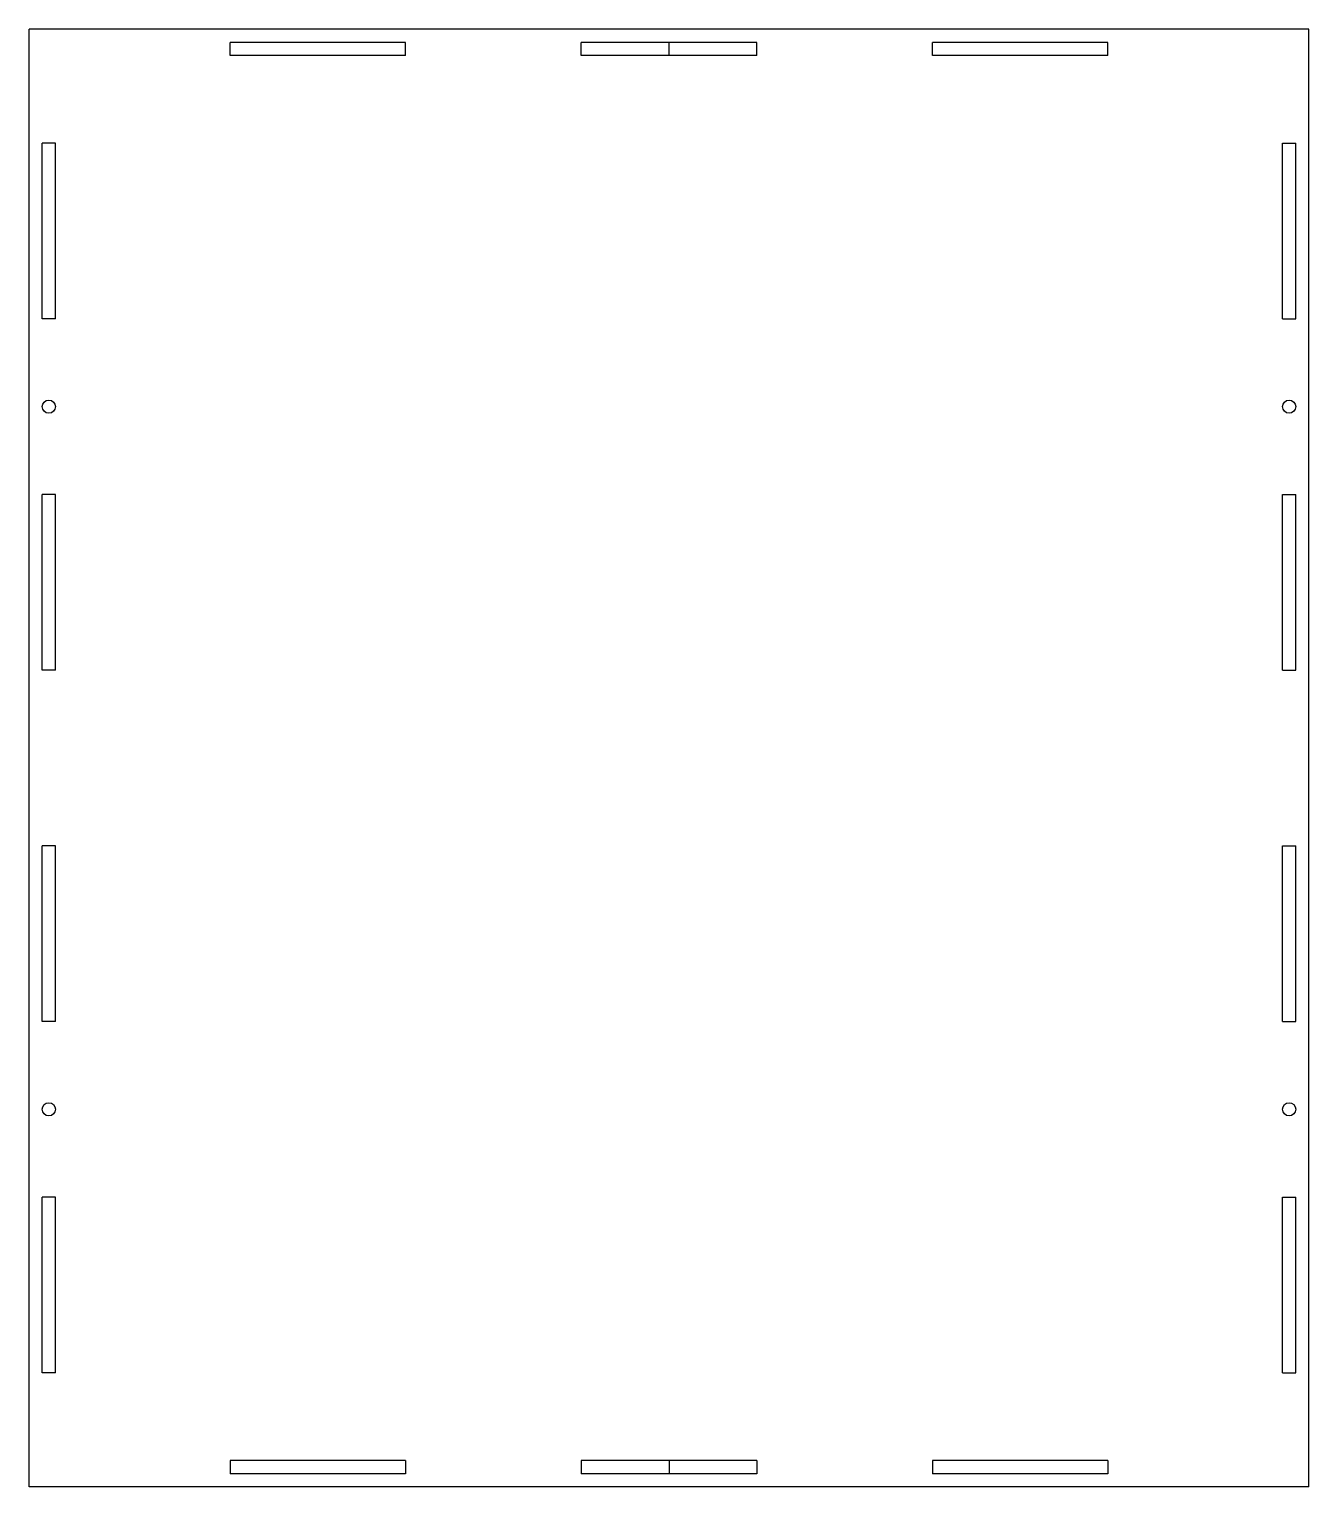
# Model space of a CAD drawing. Extents: x 141 to 952, y 136 to 693.
# Drawn here: x 140.6 to 432.1, y 135.6 to 467.5 of the extents above; entities that cross this region are included whole.
import ezdxf

# ---------------------------------------------------------------- set-up
doc = ezdxf.new("R2010")
doc.units = 0
doc.header["$MEASUREMENT"] = 0
doc.layers.get('0').update_dxf_attribs({"linetype": 'CONTINUOUS'})

msp = doc.modelspace()

# ---------------------------------------------------------------- linework, layer by layer
at = {"color": 7}
for p, q in [((432.09, 467.53), (140.56, 467.53)), ((140.56, 135.6), (140.56, 467.53)), ((432.09, 135.6), (432.09, 467.53)), ((226.33, 464.53), (186.33, 464.53)), ((226.33, 461.53), (186.33, 461.53)), ((306.33, 464.53), (266.33, 464.53)), ((306.33, 461.53), (266.33, 461.53)), ((386.33, 464.53), (346.33, 464.53)), ((386.33, 461.53), (346.33, 461.53)), ((143.56, 401.57), (143.56, 441.57)), ((146.56, 401.57), (146.56, 441.57)), ((426.09, 401.57), (426.09, 441.57)), ((429.09, 401.57), (429.09, 441.57)), ((143.56, 321.57), (143.56, 361.57)), ((146.56, 321.57), (146.56, 361.57)), ((426.09, 321.57), (426.09, 361.57)), ((429.09, 321.57), (429.09, 361.57)), ((143.56, 241.57), (143.56, 281.57)), ((146.56, 241.57), (146.56, 281.57)), ((426.09, 241.57), (426.09, 281.57)), ((429.09, 241.57), (429.09, 281.57)), ((143.56, 161.57), (143.56, 201.57)), ((146.56, 161.57), (146.56, 201.57)), ((426.09, 161.57), (426.09, 201.57)), ((429.09, 161.57), (429.09, 201.57)), ((226.33, 141.6), (186.33, 141.6)), ((306.33, 141.6), (266.33, 141.6)), ((386.33, 141.6), (346.33, 141.6)), ((226.33, 138.6), (186.33, 138.6)), ((306.33, 138.6), (266.33, 138.6)), ((386.33, 138.6), (346.33, 138.6)), ((432.09, 135.6), (140.56, 135.6))]:
    msp.add_line(p, q, dxfattribs=at)
for p, q in [((186.33, 461.53), (186.33, 464.53)), ((226.33, 461.53), (226.33, 464.53)), ((266.33, 461.53), (266.33, 464.53)), ((286.33, 461.53), (286.33, 464.53)), ((306.33, 461.53), (306.33, 464.53)), ((346.33, 461.53), (346.33, 464.53)), ((386.33, 461.53), (386.33, 464.53)), ((146.56, 441.57), (143.56, 441.57)), ((426.09, 441.57), (429.09, 441.57)), ((146.56, 401.57), (143.56, 401.57)), ((426.09, 401.57), (429.09, 401.57)), ((146.56, 361.57), (143.56, 361.57)), ((426.09, 361.57), (429.09, 361.57)), ((146.56, 321.57), (143.56, 321.57)), ((426.09, 321.57), (429.09, 321.57)), ((146.56, 281.57), (143.56, 281.57)), ((426.09, 281.57), (429.09, 281.57)), ((146.56, 241.57), (143.56, 241.57)), ((426.09, 241.57), (429.09, 241.57)), ((146.56, 201.57), (143.56, 201.57)), ((426.09, 201.57), (429.09, 201.57)), ((146.56, 161.57), (143.56, 161.57)), ((426.09, 161.57), (429.09, 161.57)), ((186.33, 141.6), (186.33, 138.6)), ((226.33, 141.6), (226.33, 138.6)), ((266.33, 141.6), (266.33, 138.6)), ((286.33, 141.6), (286.33, 138.6)), ((306.33, 141.6), (306.33, 138.6)), ((346.33, 141.6), (346.33, 138.6)), ((386.33, 141.6), (386.33, 138.6))]:
    msp.add_line(p, q)
for centre in [(145.06, 381.57), (427.59, 381.57), (145.06, 221.57), (427.59, 221.57)]:
    msp.add_circle(centre, 1.5)

doc.saveas('drawing.dxf')
